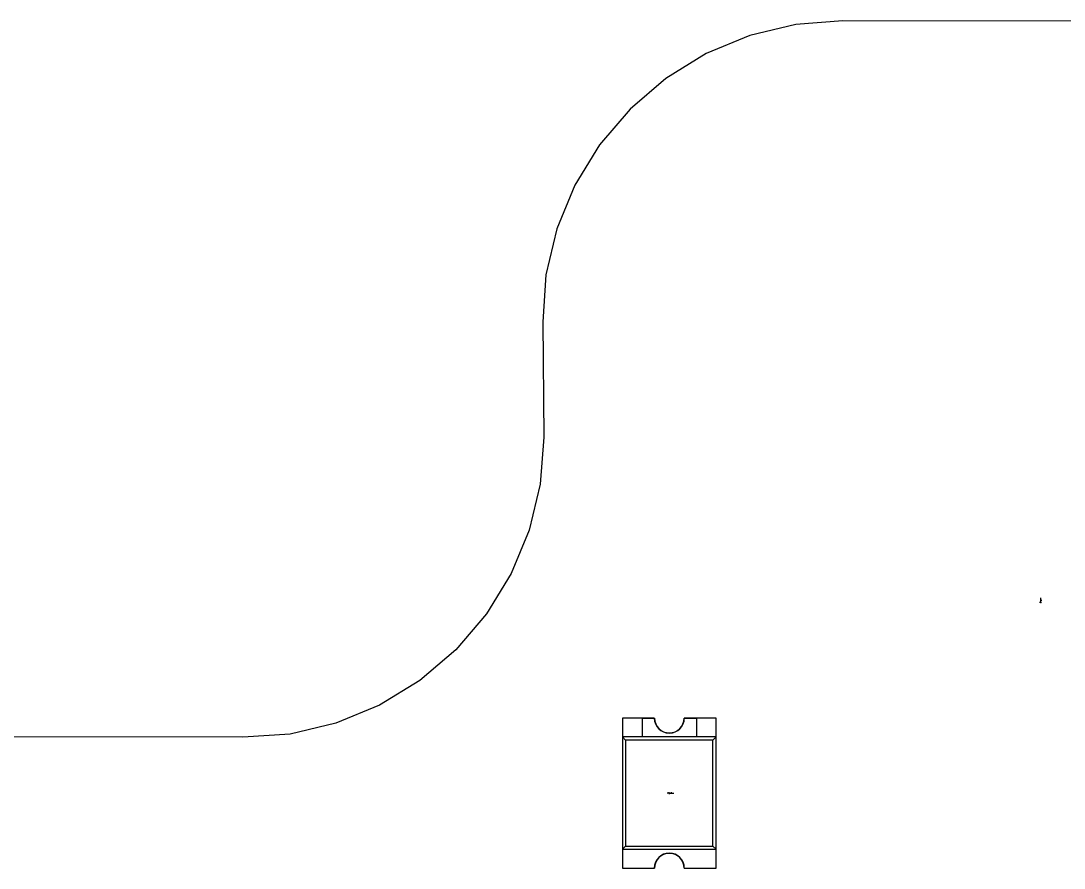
# Model space of a CAD drawing. Header units: millimetres. Extents: x 0 to 841, y 0 to 2287.
# Drawn here: x 303.79 to 331.62, y 339.72 to 362.31 of the extents above; entities that cross this region are included whole.
import ezdxf

# ---------------------------------------------------------------- set-up
doc = ezdxf.new("R2010")
doc.units = ezdxf.units.MM
doc.header["$PDSIZE"] = -1

msp = doc.modelspace()

# ---------------------------------------------------------------- linework, layer by layer
at = {"color": 7, "linetype": 'Continuous', "lineweight": 25}
for p, q in [((325.716, 362.314), (324.461, 362.216)), ((366.296, 362.29), (325.716, 362.314)), ((324.461, 362.216), (323.236, 361.922)), ((323.236, 361.922), (322.073, 361.44)), ((322.073, 361.44), (320.999, 360.782)), ((320.999, 360.782), (320.042, 359.964)), ((320.042, 359.964), (319.224, 359.007)), ((319.224, 359.007), (318.566, 357.933)), ((318.566, 357.933), (318.084, 356.769)), ((318.084, 356.769), (317.79, 355.545)), ((317.79, 355.545), (317.716, 354.29)), ((317.716, 354.29), (317.741, 351.218)), ((317.741, 351.218), (317.642, 349.962)), ((317.642, 349.962), (317.348, 348.738)), ((317.348, 348.738), (316.866, 347.575)), ((316.866, 347.575), (316.208, 346.501)), ((316.208, 346.501), (315.391, 345.543)), ((315.391, 345.543), (314.433, 344.726)), ((314.433, 344.726), (313.359, 344.068)), ((313.359, 344.068), (312.196, 343.586)), ((319.836, 343.72), (319.836, 343.22)), ((320.367, 343.72), (319.836, 343.72)), ((319.838, 343.722), (319.838, 343.72)), ((320.688, 343.722), (319.838, 343.722)), ((320.367, 343.72), (320.367, 343.22)), ((320.367, 343.72), (320.694, 343.72)), ((321.482, 343.72), (321.809, 343.72)), ((322.338, 343.722), (321.488, 343.722)), ((321.809, 343.72), (321.809, 343.22)), ((322.34, 343.72), (321.809, 343.72)), ((322.338, 343.72), (322.338, 343.722)), ((322.34, 342.267), (322.34, 343.72)), ((312.196, 343.586), (310.972, 343.292)), ((309.716, 343.218), (290.296, 343.242)), ((310.972, 343.292), (309.716, 343.218)), ((319.923, 343.132), (319.836, 343.22)), ((319.836, 343.22), (319.836, 340.224)), ((322.34, 343.22), (319.836, 343.22)), ((319.923, 343.132), (319.923, 340.311)), ((322.252, 343.132), (319.923, 343.132)), ((322.252, 343.132), (322.34, 343.22)), ((322.252, 340.311), (322.252, 343.132)), ((322.34, 340.224), (322.34, 343.22)), ((322.34, 342.267), (322.34, 342.267)), ((322.34, 339.724), (322.34, 340.724)), ((322.34, 340.724), (322.34, 340.724)), ((319.923, 340.311), (319.836, 340.224)), ((319.836, 340.224), (322.34, 340.224)), ((319.836, 340.224), (319.836, 339.724)), ((319.923, 340.311), (322.252, 340.311)), ((322.252, 340.311), (322.34, 340.224)), ((319.836, 339.724), (320.694, 339.724)), ((319.838, 339.724), (319.838, 339.722)), ((319.838, 339.722), (320.688, 339.722)), ((321.482, 339.724), (322.34, 339.724)), ((321.488, 339.722), (322.338, 339.722)), ((322.338, 339.722), (322.338, 339.724))]:
    msp.add_line(p, q, dxfattribs=at)
at = {"color": 7, "linetype": 'Continuous'}
for p, q in [((330.994, 346.802), (330.964, 346.802)), ((330.994, 346.802), (330.964, 346.802)), ((330.994, 346.866), (330.994, 346.925)), ((330.994, 346.866), (331.023, 346.866)), ((330.994, 346.802), (330.994, 346.861)), ((330.994, 346.802), (330.994, 346.861)), ((321.088, 341.722), (321.029, 341.722)), ((321.088, 341.722), (321.088, 341.751)), ((321.088, 341.722), (321.088, 341.692)), ((321.088, 341.722), (321.147, 341.722)), ((321.088, 341.722), (321.088, 341.692)), ((321.088, 341.722), (321.147, 341.722)), ((321.149, 341.722), (321.149, 341.751)), ((321.149, 341.722), (321.208, 341.722))]:
    msp.add_line(p, q, dxfattribs=at)
at = {"color": 7, "linetype": 'Continuous', "lineweight": 25}
for centre, radius, start, end in [((321.088, 343.722), 0.4, 180, 0), ((321.088, 343.722), 0.394, 180.2908, 359.7092), ((321.088, 339.722), 0.4, 90, 180), ((321.088, 339.722), 0.394, 0.2908, 179.7092), ((321.088, 339.722), 0.4, 0, 90)]:
    msp.add_arc(centre, radius, start, end, dxfattribs=at)
at = {"color": 7, "linetype": 'Continuous'}
for p in [(330.994, 346.866), (330.994, 346.802), (330.994, 346.802), (321.088, 341.722), (321.088, 341.722), (321.088, 341.722), (321.149, 341.722)]:
    msp.add_point(p, dxfattribs=at)

doc.saveas('drawing.dxf')
